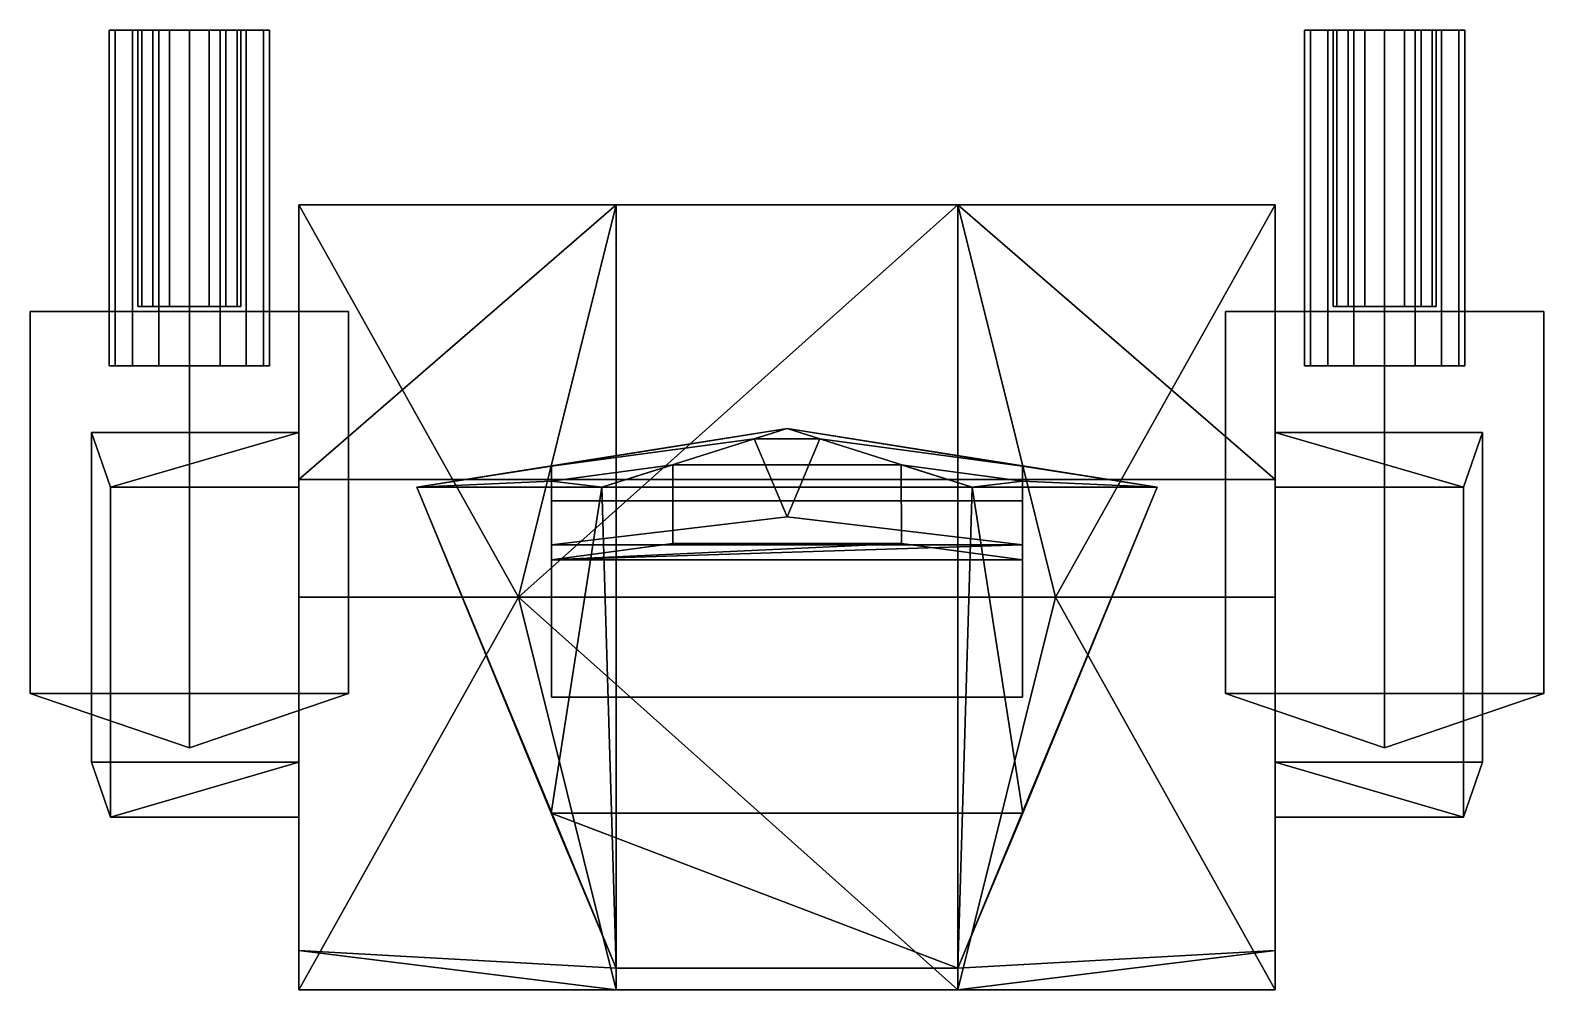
# Model space of a CAD drawing. Extents: x -3.07 to 3.07, y -1.59 to 2.3.
import ezdxf

# ---------------------------------------------------------------- set-up
doc = ezdxf.new("R2010")
doc.units = 0
for name, color, linetype in [('Cube', 15, 'CONTINUOUS'), ('Cube2', 15, 'CONTINUOUS'), ('Cube3', 15, 'CONTINUOUS'), ('Cylinder', 15, 'CONTINUOUS'), ('Cylinder1', 15, 'CONTINUOUS'), ('Cylinder2', 15, 'CONTINUOUS'), ('Cylinder4', 15, 'CONTINUOUS'), ('Cylinder5', 15, 'CONTINUOUS'), ('NoName2', 15, 'CONTINUOUS')]:
    doc.layers.add(name, color=color, linetype=linetype)

msp = doc.modelspace()

# ---------------------------------------------------------------- linework, layer by layer
at = {"layer": 'Cube', "color": 1}
msp.add_3dface([(-0.956511, 0.390831, 1.224936), (0.956479, 0.390828, 1.224939), (0.956479, 0.390827, 1.61327), (-0.956511, 0.390829, 1.613268)], dxfattribs=at)
at = {"layer": 'Cube', "color": 0}
for points in [[(0.956479, -0.405873, 1.224942), (0.956479, 0.390828, 1.224939), (-0.956511, 0.390831, 1.224936), (-0.956511, -0.40587, 1.22494)], [(-0.956511, -0.40587, 1.22494), (-0.956511, 0.390831, 1.224936), (-0.956511, 0.390829, 1.613268), (-0.956511, -0.405872, 1.613271)], [(-0.956511, -0.405872, 1.613271), (-0.956511, 0.390829, 1.613268), (0.956479, 0.390827, 1.61327), (0.956479, -0.405874, 1.613274)], [(0.956479, 0.390828, 1.224939), (0.956479, -0.405873, 1.224942), (0.956479, -0.405874, 1.613274), (0.956479, 0.390827, 1.61327)], [(0.956479, -0.405873, 1.224942), (-0.956511, -0.40587, 1.22494), (-0.956511, -0.405872, 1.613271), (0.956479, -0.405874, 1.613274)]]:
    msp.add_3dface(points, dxfattribs=at)
at = {"layer": 'Cube2', "color": 0}
for points in [[(-1.982634, 0.66922, -1.348037), (-2.823693, 0.669221, -1.348037), (-2.823693, -0.669236, -1.348036), (-1.982634, -0.669236, -1.348036)], [(-2.823693, 0.669221, -1.348037), (-1.982634, 0.66922, -1.348037), (-2.747233, 0.446144, 0.634646)], [(-2.747233, 0.446144, 0.634646), (-2.747233, -0.892312, 0.634648), (-2.823693, -0.669236, -1.348036), (-2.823693, 0.669221, -1.348037)], [(-1.982634, 0.446144, 1.591804), (-2.747233, 0.446144, 0.634646), (-1.982634, 0.66922, -1.348037)], [(-1.982634, -0.892312, 1.591805), (-1.982634, 0.446144, 1.591804), (-1.982634, 0.66922, -1.348037), (-1.982634, -0.669236, -1.348036)], [(-1.982634, -0.892312, 1.591805), (-2.747233, -0.892312, 0.634648), (-2.747233, 0.446144, 0.634646), (-1.982634, 0.446144, 1.591804)], [(-1.982634, -0.669236, -1.348036), (-2.823693, -0.669236, -1.348036), (-2.747233, -0.892312, 0.634648)], [(-2.747233, -0.892312, 0.634648), (-1.982634, -0.892312, 1.591805), (-1.982634, -0.669236, -1.348036)]]:
    msp.add_3dface(points, dxfattribs=at)
at = {"layer": 'Cube3', "color": 0}
for points in [[(1.98268, 0.669219, -1.348107), (1.98268, 0.446142, 1.591734), (1.98268, -0.892314, 1.591735), (1.98268, -0.669238, -1.348106)], [(2.823737, -0.669239, -1.348105), (2.823737, 0.669218, -1.348107), (1.98268, 0.669219, -1.348107), (1.98268, -0.669238, -1.348106)], [(1.98268, 0.669219, -1.348107), (2.823737, 0.669218, -1.348107), (2.747277, 0.446142, 0.634577)], [(2.747277, 0.446142, 0.634577), (1.98268, 0.446142, 1.591734), (1.98268, 0.669219, -1.348107)], [(2.747277, -0.892315, 0.634578), (2.747277, 0.446142, 0.634577), (2.823737, 0.669218, -1.348107), (2.823737, -0.669239, -1.348105)], [(2.747277, 0.446142, 0.634577), (2.747277, -0.892315, 0.634578), (1.98268, -0.892314, 1.591735), (1.98268, 0.446142, 1.591734)], [(1.98268, -0.892314, 1.591735), (2.747277, -0.892315, 0.634578), (1.98268, -0.669238, -1.348106)], [(2.823737, -0.669239, -1.348105), (1.98268, -0.669238, -1.348106), (2.747277, -0.892315, 0.634578)]]:
    msp.add_3dface(points, dxfattribs=at)
at = {"layer": 'Cylinder', "color": 0}
for points in [[(-0.751348, 0.446152, 0.823785), (0.000026, 0.685162, 1.070762), (-1.502723, 0.446153, 1.301804)], [(-1.502723, 0.446153, 1.301804), (0.000026, 0.685162, 1.070762), (-0.955594, 0.531883, 1.225891)], [(-0.955594, 0.531883, 1.225891), (0.000026, 0.685162, 1.070762), (-0.132978, 0.642854, 1.225891)], [(0.000026, 0.685162, 1.070762), (-0.751348, 0.446152, 0.823785), (0.7514, 0.446152, 0.823786)], [(-0.132978, 0.642854, 1.225891), (0.000026, 0.685162, 1.070762), (0.13303, 0.642854, 1.225891)], [(0.000026, 0.685162, 1.070762), (0.7514, 0.446152, 0.823786), (1.502774, 0.446151, 1.301805)], [(0.955646, 0.531883, 1.225892), (0.13303, 0.642854, 1.225891), (0.000026, 0.685162, 1.070762)], [(1.502774, 0.446151, 1.301805), (0.955646, 0.531883, 1.225892), (0.000026, 0.685162, 1.070762)], [(-0.955594, 0.531883, 1.225891), (-0.132978, 0.642854, 1.225891), (0.000026, 0.325865, 1.225324), (-0.955542, 0.212734, 1.225322)], [(0.000026, 0.325865, 1.225324), (-0.132978, 0.642854, 1.225891), (0.13303, 0.642854, 1.225891)], [(0.955644, 0.212733, 1.225892), (0.000026, 0.325865, 1.225324), (0.13303, 0.642854, 1.225891), (0.955646, 0.531883, 1.225892)], [(-0.955594, 0.471226, 1.612077), (-1.502723, 0.446153, 1.301804), (-0.955594, 0.531883, 1.225891)], [(-0.751348, 0.446152, 1.94713), (-0.955594, 0.471226, 1.612077), (-0.464083, 0.537531, 1.612077)], [(-0.955594, 0.471226, 1.612077), (-0.955542, 0.152185, 1.612516), (-0.464198, 0.217514, 1.612517), (-0.464083, 0.537531, 1.612077)], [(-0.955594, 0.531883, 1.225891), (-0.955542, 0.212734, 1.225322), (-0.955542, 0.152185, 1.612516), (-0.955594, 0.471226, 1.612077)], [(0.464135, 0.53753, 1.612077), (0.7514, 0.446151, 1.947131), (-0.751348, 0.446152, 1.94713), (-0.464083, 0.537531, 1.612077)], [(0.464135, 0.53753, 1.612077), (-0.464083, 0.537531, 1.612077), (-0.464198, 0.217514, 1.612517), (0.46425, 0.218058, 1.612518)], [(0.7514, 0.446151, 1.947131), (0.464135, 0.53753, 1.612077), (0.955646, 0.471225, 1.612078)], [(0.46425, 0.218058, 1.612518), (0.955594, 0.152184, 1.612518), (0.955646, 0.471225, 1.612078), (0.464135, 0.53753, 1.612077)], [(0.955646, 0.471225, 1.612078), (0.955594, 0.152184, 1.612518), (0.955644, 0.212733, 1.225892), (0.955646, 0.531883, 1.225892)], [(0.955646, 0.471225, 1.612078), (0.955646, 0.531883, 1.225892), (1.502774, 0.446151, 1.301805)], [(-0.751348, 0.446152, 1.94713), (-1.502723, 0.446153, 1.301804), (-0.955594, 0.471226, 1.612077)], [(-1.502723, 0.446153, 1.301804), (-0.693919, -1.505763, 0.600712), (-0.693919, -1.505763, 0.600712), (-0.751348, 0.446152, 0.823785)], [(-0.751348, 0.446152, 1.94713), (-0.957136, -0.876364, 1.779816), (-1.502723, 0.446153, 1.301804)], [(-0.693919, -1.505763, 0.600712), (-1.502723, 0.446153, 1.301804), (-0.957136, -0.876364, 1.779816)], [(0.7514, 0.446151, 1.947131), (0.957191, -0.876371, 1.780047), (-0.957136, -0.876364, 1.779816), (-0.751348, 0.446152, 1.94713)], [(-0.751348, 0.446152, 0.823785), (-0.693919, -1.505763, 0.600712), (0.69397, -1.505763, 0.600712), (0.7514, 0.446152, 0.823786)], [(0.7514, 0.446152, 0.823786), (0.69397, -1.505763, 0.600712), (0.69397, -1.505763, 0.600712), (1.502774, 0.446151, 1.301805)], [(0.69397, -1.505763, 0.600712), (0.957191, -0.876371, 1.780047), (1.502774, 0.446151, 1.301805)], [(0.7514, 0.446151, 1.947131), (0.955646, 0.471225, 1.612078), (1.502774, 0.446151, 1.301805)], [(0.7514, 0.446151, 1.947131), (1.502774, 0.446151, 1.301805), (0.957191, -0.876371, 1.780047)], [(-0.957136, -0.876364, 1.779816), (0.69397, -1.505763, 0.600712), (-0.693919, -1.505763, 0.600712)], [(0.957191, -0.876371, 1.780047), (0.69397, -1.505763, 0.600712), (-0.957136, -0.876364, 1.779816)], [(0.69397, -1.505763, 0.600712), (-0.693919, -1.505763, 0.600712), (-0.693919, -1.505763, 0.600712)], [(0.69397, -1.505763, 0.600712), (0.69397, -1.505763, 0.600712), (-0.693919, -1.505763, 0.600712)]]:
    msp.add_3dface(points, dxfattribs=at)
at = {"layer": 'Cylinder', "color": 1}
for points in [[(0.955644, 0.212733, 1.225892), (-0.955542, 0.212734, 1.225322), (0.000026, 0.325865, 1.225324)], [(0.46425, 0.218058, 1.612518), (-0.955542, 0.152185, 1.612516), (0.955594, 0.152184, 1.612518)], [(-0.464198, 0.217514, 1.612517), (-0.955542, 0.152185, 1.612516), (0.46425, 0.218058, 1.612518)], [(-0.955542, 0.152185, 1.612516), (-0.955542, 0.212734, 1.225322), (0.955644, 0.212733, 1.225892)], [(0.955594, 0.152184, 1.612518), (-0.955542, 0.152185, 1.612516), (0.955644, 0.212733, 1.225892)]]:
    msp.add_3dface(points, dxfattribs=at)
at = {"layer": 'Cylinder1', "color": 0}
for points in [[(-3.072441, -0.391273, -1.348013), (-3.072441, 1.159183, -1.348015), (-1.780269, 1.159182, -1.348015), (-1.780269, -0.391273, -1.348013)], [(-2.42636, -0.611497, -2.256286), (-2.426351, 1.159182, -2.479327), (-3.072441, 1.159183, -1.348015), (-3.072441, -0.391273, -1.348013)], [(-2.426351, 1.159182, -2.479327), (-1.780269, 1.159182, -1.348015), (-3.072441, 1.159183, -1.348015)], [(-1.780269, -0.391273, -1.348013), (-1.780269, 1.159182, -1.348015), (-2.426351, 1.159182, -2.479327), (-2.42636, -0.611497, -2.256286)], [(-3.072441, -0.391273, -1.348013), (-1.780269, -0.391273, -1.348013), (-2.42636, -0.611497, -2.256286)]]:
    msp.add_3dface(points, dxfattribs=at)
at = {"layer": 'Cylinder2', "color": 0}
for points in [[(1.780289, -0.391273, -1.348084), (1.780292, 1.159188, -1.348075), (3.072463, 1.159189, -1.348074), (3.072458, -0.391273, -1.348083)], [(2.426365, -0.611499, -2.256359), (2.426381, 1.159187, -2.479387), (1.780292, 1.159188, -1.348075), (1.780289, -0.391273, -1.348084)], [(2.426381, 1.159187, -2.479387), (3.072463, 1.159189, -1.348074), (1.780292, 1.159188, -1.348075)], [(3.072458, -0.391273, -1.348083), (3.072463, 1.159189, -1.348074), (2.426381, 1.159187, -2.479387), (2.426365, -0.611499, -2.256359)], [(1.780289, -0.391273, -1.348084), (3.072458, -0.391273, -1.348083), (2.426365, -0.611499, -2.256359)]]:
    msp.add_3dface(points, dxfattribs=at)
at = {"layer": 'Cylinder4', "color": 0}
for points in [[(2.125476, 2.301322, -1.9353), (2.100677, 2.301322, -1.810628), (2.100678, 0.939511, -1.810628), (2.125477, 0.939511, -1.935299)], [(2.100677, 2.301322, -1.810628), (2.125476, 2.301322, -1.685957), (2.125477, 0.939511, -1.685957), (2.100678, 0.939511, -1.810628)], [(2.100677, 2.301322, -1.810628), (2.125476, 2.301322, -1.9353), (2.23297, 2.301322, -1.890774)], [(2.217028, 2.301322, -1.810628), (2.100677, 2.301322, -1.810628), (2.23297, 2.301322, -1.890774)], [(2.23297, 2.301322, -1.730482), (2.100677, 2.301322, -1.810628), (2.217028, 2.301322, -1.810628)], [(2.125476, 2.301322, -1.685957), (2.100677, 2.301322, -1.810628), (2.23297, 2.301322, -1.730482)], [(2.196097, 2.301322, -2.040991), (2.125476, 2.301322, -1.9353), (2.125477, 0.939511, -1.935299), (2.196097, 0.939511, -2.04099)], [(2.125476, 2.301322, -1.685957), (2.196097, 2.301322, -1.580266), (2.196097, 0.939511, -1.580267), (2.125477, 0.939511, -1.685957)], [(2.125476, 2.301322, -1.9353), (2.196097, 2.301322, -2.040991), (2.278369, 2.301322, -1.958718)], [(2.23297, 2.301322, -1.890774), (2.125476, 2.301322, -1.9353), (2.278369, 2.301322, -1.958718)], [(2.278369, 2.301322, -1.662538), (2.125476, 2.301322, -1.685957), (2.23297, 2.301322, -1.730482)], [(2.346313, 2.301322, -1.617139), (2.125476, 2.301322, -1.685957), (2.278369, 2.301322, -1.662538)], [(2.196097, 2.301322, -1.580266), (2.125476, 2.301322, -1.685957), (2.346313, 2.301322, -1.617139)], [(2.301788, 2.301322, -2.111611), (2.196097, 2.301322, -2.040991), (2.196097, 0.939511, -2.04099), (2.301788, 0.939511, -2.11161)], [(2.196097, 2.301322, -1.580266), (2.301788, 2.301322, -1.509645), (2.301788, 0.939511, -1.509647), (2.196097, 0.939511, -1.580267)], [(2.346313, 2.301322, -2.004117), (2.196097, 2.301322, -2.040991), (2.426459, 2.301322, -2.020059)], [(2.278369, 2.301322, -1.958718), (2.196097, 2.301322, -2.040991), (2.346313, 2.301322, -2.004117)], [(2.196097, 2.301322, -1.580266), (2.346313, 2.301322, -1.617139), (2.426459, 2.301322, -1.601197)], [(2.656821, 2.301322, -1.580266), (2.196097, 2.301322, -1.580266), (2.426459, 2.301322, -1.601197)], [(2.301788, 2.301322, -1.509645), (2.196097, 2.301322, -1.580266), (2.656821, 2.301322, -1.580266)], [(2.196097, 2.301322, -2.040991), (2.301788, 2.301322, -2.111611), (2.55113, 2.301322, -2.111611)], [(2.656821, 2.301322, -2.040991), (2.196097, 2.301322, -2.040991), (2.55113, 2.301322, -2.111611)], [(2.426459, 2.301322, -2.020059), (2.196097, 2.301322, -2.040991), (2.656821, 2.301322, -2.040991)], [(2.426459, 2.301322, -2.13641), (2.301788, 2.301322, -2.111611), (2.301788, 0.939511, -2.11161), (2.426459, 0.939511, -2.136409)], [(2.301788, 2.301322, -1.509645), (2.426459, 2.301322, -1.484847), (2.426459, 0.939511, -1.484848), (2.301788, 0.939511, -1.509647)], [(2.55113, 2.301322, -1.509645), (2.301788, 2.301322, -1.509645), (2.656821, 2.301322, -1.580266)], [(2.426459, 2.301322, -1.484847), (2.301788, 2.301322, -1.509645), (2.55113, 2.301322, -1.509645)], [(2.55113, 2.301322, -2.111611), (2.301788, 2.301322, -2.111611), (2.426459, 2.301322, -2.13641)], [(2.55113, 2.301322, -2.111611), (2.426459, 2.301322, -2.13641), (2.426459, 0.939511, -2.136409), (2.55113, 0.939511, -2.11161)], [(2.426459, 2.301322, -1.484847), (2.55113, 2.301322, -1.509645), (2.55113, 0.939511, -1.509647), (2.426459, 0.939511, -1.484848)], [(2.506605, 2.301322, -2.004117), (2.426459, 2.301322, -2.020059), (2.656821, 2.301322, -2.040991)], [(2.656821, 2.301322, -1.580266), (2.426459, 2.301322, -1.601197), (2.506605, 2.301322, -1.617139)], [(2.574549, 2.301322, -1.958718), (2.506605, 2.301322, -2.004117), (2.656821, 2.301322, -2.040991)], [(2.506605, 2.301322, -1.617139), (2.574549, 2.301322, -1.662538), (2.727442, 2.301322, -1.685957)], [(2.656821, 2.301322, -1.580266), (2.506605, 2.301322, -1.617139), (2.727442, 2.301322, -1.685957)], [(2.656821, 2.301322, -2.040991), (2.55113, 2.301322, -2.111611), (2.55113, 0.939511, -2.11161), (2.656821, 0.939511, -2.04099)], [(2.55113, 2.301322, -1.509645), (2.656821, 2.301322, -1.580266), (2.656821, 0.939511, -1.580267), (2.55113, 0.939511, -1.509647)], [(2.727442, 2.301322, -1.9353), (2.574549, 2.301322, -1.958718), (2.656821, 2.301322, -2.040991)], [(2.619948, 2.301322, -1.890774), (2.574549, 2.301322, -1.958718), (2.727442, 2.301322, -1.9353)], [(2.574549, 2.301322, -1.662538), (2.619948, 2.301322, -1.730482), (2.727442, 2.301322, -1.685957)], [(2.63589, 2.301322, -1.810628), (2.619948, 2.301322, -1.890774), (2.727442, 2.301322, -1.9353)], [(2.619948, 2.301322, -1.730482), (2.63589, 2.301322, -1.810628), (2.752241, 2.301322, -1.810628)], [(2.727442, 2.301322, -1.685957), (2.619948, 2.301322, -1.730482), (2.752241, 2.301322, -1.810628)], [(2.752241, 2.301322, -1.810628), (2.63589, 2.301322, -1.810628), (2.727442, 2.301322, -1.9353)], [(2.727442, 2.301322, -1.9353), (2.656821, 2.301322, -2.040991), (2.656821, 0.939511, -2.04099), (2.727441, 0.939511, -1.935299)], [(2.656821, 2.301322, -1.580266), (2.727442, 2.301322, -1.685957), (2.727441, 0.939511, -1.685957), (2.656821, 0.939511, -1.580267)], [(2.752241, 2.301322, -1.810628), (2.727442, 2.301322, -1.9353), (2.727441, 0.939511, -1.935299), (2.75224, 0.939511, -1.810628)], [(2.727442, 2.301322, -1.685957), (2.752241, 2.301322, -1.810628), (2.75224, 0.939511, -1.810628), (2.727441, 0.939511, -1.685957)], [(2.100678, 0.939511, -1.810628), (2.727441, 0.939511, -1.935299), (2.125477, 0.939511, -1.935299)], [(2.75224, 0.939511, -1.810628), (2.727441, 0.939511, -1.935299), (2.100678, 0.939511, -1.810628)], [(2.727441, 0.939511, -1.685957), (2.75224, 0.939511, -1.810628), (2.100678, 0.939511, -1.810628)], [(2.125477, 0.939511, -1.685957), (2.727441, 0.939511, -1.685957), (2.100678, 0.939511, -1.810628)], [(2.125477, 0.939511, -1.935299), (2.727441, 0.939511, -1.935299), (2.196097, 0.939511, -2.04099)], [(2.656821, 0.939511, -1.580267), (2.727441, 0.939511, -1.685957), (2.125477, 0.939511, -1.685957)], [(2.196097, 0.939511, -1.580267), (2.656821, 0.939511, -1.580267), (2.125477, 0.939511, -1.685957)], [(2.196097, 0.939511, -2.04099), (2.656821, 0.939511, -2.04099), (2.301788, 0.939511, -2.11161)], [(2.727441, 0.939511, -1.935299), (2.656821, 0.939511, -2.04099), (2.196097, 0.939511, -2.04099)], [(2.55113, 0.939511, -1.509647), (2.656821, 0.939511, -1.580267), (2.196097, 0.939511, -1.580267)], [(2.301788, 0.939511, -1.509647), (2.55113, 0.939511, -1.509647), (2.196097, 0.939511, -1.580267)], [(2.301788, 0.939511, -2.11161), (2.55113, 0.939511, -2.11161), (2.426459, 0.939511, -2.136409)], [(2.656821, 0.939511, -2.04099), (2.55113, 0.939511, -2.11161), (2.301788, 0.939511, -2.11161)], [(2.426459, 0.939511, -1.484848), (2.55113, 0.939511, -1.509647), (2.301788, 0.939511, -1.509647)]]:
    msp.add_3dface(points, dxfattribs=at)
at = {"layer": 'Cylinder4', "color": 1}
for points in [[(2.21703, 1.179879, -1.810628), (2.232972, 1.179879, -1.730482), (2.23297, 2.301322, -1.730482), (2.217028, 2.301322, -1.810628)], [(2.232972, 1.179879, -1.890774), (2.21703, 1.179879, -1.810628), (2.217028, 2.301322, -1.810628), (2.23297, 2.301322, -1.890774)], [(2.232972, 1.179879, -1.730482), (2.27837, 1.179879, -1.662537), (2.278369, 2.301322, -1.662538), (2.23297, 2.301322, -1.730482)], [(2.27837, 1.179879, -1.958719), (2.232972, 1.179879, -1.890774), (2.23297, 2.301322, -1.890774), (2.278369, 2.301322, -1.958718)], [(2.27837, 1.179879, -1.662537), (2.346314, 1.179879, -1.617139), (2.346313, 2.301322, -1.617139), (2.278369, 2.301322, -1.662538)], [(2.346314, 1.179879, -2.004117), (2.27837, 1.179879, -1.958719), (2.278369, 2.301322, -1.958718), (2.346313, 2.301322, -2.004117)], [(2.346314, 1.179879, -1.617139), (2.426459, 1.179879, -1.601197), (2.426459, 2.301322, -1.601197), (2.346313, 2.301322, -1.617139)], [(2.426459, 1.179879, -2.020059), (2.346314, 1.179879, -2.004117), (2.346313, 2.301322, -2.004117), (2.426459, 2.301322, -2.020059)], [(2.426459, 1.179879, -1.601197), (2.506604, 1.179879, -1.617139), (2.506605, 2.301322, -1.617139), (2.426459, 2.301322, -1.601197)], [(2.506604, 1.179879, -2.004117), (2.426459, 1.179879, -2.020059), (2.426459, 2.301322, -2.020059), (2.506605, 2.301322, -2.004117)], [(2.506604, 1.179879, -1.617139), (2.574548, 1.179879, -1.662537), (2.574549, 2.301322, -1.662538), (2.506605, 2.301322, -1.617139)], [(2.574548, 1.179879, -1.958719), (2.506604, 1.179879, -2.004117), (2.506605, 2.301322, -2.004117), (2.574549, 2.301322, -1.958718)], [(2.574548, 1.179879, -1.662537), (2.619946, 1.179879, -1.730482), (2.619948, 2.301322, -1.730482), (2.574549, 2.301322, -1.662538)], [(2.619946, 1.179879, -1.890774), (2.574548, 1.179879, -1.958719), (2.574549, 2.301322, -1.958718), (2.619948, 2.301322, -1.890774)], [(2.619946, 1.179879, -1.730482), (2.635888, 1.179879, -1.810628), (2.63589, 2.301322, -1.810628), (2.619948, 2.301322, -1.730482)], [(2.635888, 1.179879, -1.810628), (2.619946, 1.179879, -1.890774), (2.619948, 2.301322, -1.890774), (2.63589, 2.301322, -1.810628)], [(2.21703, 1.179879, -1.810628), (2.232972, 1.179879, -1.890774), (2.619946, 1.179879, -1.890774)], [(2.635888, 1.179879, -1.810628), (2.21703, 1.179879, -1.810628), (2.619946, 1.179879, -1.890774)], [(2.232972, 1.179879, -1.730482), (2.21703, 1.179879, -1.810628), (2.635888, 1.179879, -1.810628)], [(2.232972, 1.179879, -1.890774), (2.27837, 1.179879, -1.958719), (2.574548, 1.179879, -1.958719)], [(2.619946, 1.179879, -1.890774), (2.232972, 1.179879, -1.890774), (2.574548, 1.179879, -1.958719)], [(2.619946, 1.179879, -1.730482), (2.232972, 1.179879, -1.730482), (2.635888, 1.179879, -1.810628)], [(2.27837, 1.179879, -1.662537), (2.232972, 1.179879, -1.730482), (2.619946, 1.179879, -1.730482)], [(2.27837, 1.179879, -1.958719), (2.346314, 1.179879, -2.004117), (2.506604, 1.179879, -2.004117)], [(2.574548, 1.179879, -1.958719), (2.27837, 1.179879, -1.958719), (2.506604, 1.179879, -2.004117)], [(2.574548, 1.179879, -1.662537), (2.27837, 1.179879, -1.662537), (2.619946, 1.179879, -1.730482)], [(2.346314, 1.179879, -1.617139), (2.27837, 1.179879, -1.662537), (2.574548, 1.179879, -1.662537)], [(2.506604, 1.179879, -2.004117), (2.346314, 1.179879, -2.004117), (2.426459, 1.179879, -2.020059)], [(2.506604, 1.179879, -1.617139), (2.346314, 1.179879, -1.617139), (2.574548, 1.179879, -1.662537)], [(2.426459, 1.179879, -1.601197), (2.346314, 1.179879, -1.617139), (2.506604, 1.179879, -1.617139)]]:
    msp.add_3dface(points, dxfattribs=at)
at = {"layer": 'Cylinder5', "color": 0}
for points in [[(-2.727368, 2.301322, -1.9353), (-2.752166, 2.301322, -1.810628), (-2.752166, 0.939511, -1.810628), (-2.727367, 0.939511, -1.935299)], [(-2.752166, 2.301322, -1.810628), (-2.727368, 2.301322, -1.685957), (-2.727367, 0.939511, -1.685957), (-2.752166, 0.939511, -1.810628)], [(-2.752166, 2.301322, -1.810628), (-2.727368, 2.301322, -1.9353), (-2.619874, 2.301322, -1.890774)], [(-2.635816, 2.301322, -1.810628), (-2.752166, 2.301322, -1.810628), (-2.619874, 2.301322, -1.890774)], [(-2.619874, 2.301322, -1.730482), (-2.752166, 2.301322, -1.810628), (-2.635816, 2.301322, -1.810628)], [(-2.727368, 2.301322, -1.685957), (-2.752166, 2.301322, -1.810628), (-2.619874, 2.301322, -1.730482)], [(-2.656747, 2.301322, -2.040991), (-2.727368, 2.301322, -1.9353), (-2.727367, 0.939511, -1.935299), (-2.656747, 0.939511, -2.04099)], [(-2.727368, 2.301322, -1.685957), (-2.656747, 2.301322, -1.580266), (-2.656747, 0.939511, -1.580267), (-2.727367, 0.939511, -1.685957)], [(-2.727368, 2.301322, -1.9353), (-2.656747, 2.301322, -2.040991), (-2.574475, 2.301322, -1.958718)], [(-2.619874, 2.301322, -1.890774), (-2.727368, 2.301322, -1.9353), (-2.574475, 2.301322, -1.958718)], [(-2.574475, 2.301322, -1.662538), (-2.727368, 2.301322, -1.685957), (-2.619874, 2.301322, -1.730482)], [(-2.506531, 2.301322, -1.617139), (-2.727368, 2.301322, -1.685957), (-2.574475, 2.301322, -1.662538)], [(-2.656747, 2.301322, -1.580266), (-2.727368, 2.301322, -1.685957), (-2.506531, 2.301322, -1.617139)], [(-2.551056, 2.301322, -2.111611), (-2.656747, 2.301322, -2.040991), (-2.656747, 0.939511, -2.04099), (-2.551055, 0.939511, -2.11161)], [(-2.656747, 2.301322, -1.580266), (-2.551056, 2.301322, -1.509645), (-2.551055, 0.939511, -1.509647), (-2.656747, 0.939511, -1.580267)], [(-2.506531, 2.301322, -2.004117), (-2.656747, 2.301322, -2.040991), (-2.426385, 2.301322, -2.020059)], [(-2.574475, 2.301322, -1.958718), (-2.656747, 2.301322, -2.040991), (-2.506531, 2.301322, -2.004117)], [(-2.656747, 2.301322, -1.580266), (-2.506531, 2.301322, -1.617139), (-2.426385, 2.301322, -1.601197)], [(-2.196022, 2.301322, -1.580266), (-2.656747, 2.301322, -1.580266), (-2.426385, 2.301322, -1.601197)], [(-2.551056, 2.301322, -1.509645), (-2.656747, 2.301322, -1.580266), (-2.196022, 2.301322, -1.580266)], [(-2.656747, 2.301322, -2.040991), (-2.551056, 2.301322, -2.111611), (-2.301713, 2.301322, -2.111611)], [(-2.196022, 2.301322, -2.040991), (-2.656747, 2.301322, -2.040991), (-2.301713, 2.301322, -2.111611)], [(-2.426385, 2.301322, -2.020059), (-2.656747, 2.301322, -2.040991), (-2.196022, 2.301322, -2.040991)], [(-2.426385, 2.301322, -2.13641), (-2.551056, 2.301322, -2.111611), (-2.551055, 0.939511, -2.11161), (-2.426385, 0.939511, -2.136409)], [(-2.551056, 2.301322, -1.509645), (-2.426385, 2.301322, -1.484847), (-2.426385, 0.939511, -1.484848), (-2.551055, 0.939511, -1.509647)], [(-2.301713, 2.301322, -1.509645), (-2.551056, 2.301322, -1.509645), (-2.196022, 2.301322, -1.580266)], [(-2.426385, 2.301322, -1.484847), (-2.551056, 2.301322, -1.509645), (-2.301713, 2.301322, -1.509645)], [(-2.301713, 2.301322, -2.111611), (-2.551056, 2.301322, -2.111611), (-2.426385, 2.301322, -2.13641)], [(-2.301713, 2.301322, -2.111611), (-2.426385, 2.301322, -2.13641), (-2.426385, 0.939511, -2.136409), (-2.301714, 0.939511, -2.11161)], [(-2.426385, 2.301322, -1.484847), (-2.301713, 2.301322, -1.509645), (-2.301714, 0.939511, -1.509647), (-2.426385, 0.939511, -1.484848)], [(-2.346239, 2.301322, -2.004117), (-2.426385, 2.301322, -2.020059), (-2.196022, 2.301322, -2.040991)], [(-2.196022, 2.301322, -1.580266), (-2.426385, 2.301322, -1.601197), (-2.346239, 2.301322, -1.617139)], [(-2.278295, 2.301322, -1.958718), (-2.346239, 2.301322, -2.004117), (-2.196022, 2.301322, -2.040991)], [(-2.346239, 2.301322, -1.617139), (-2.278295, 2.301322, -1.662538), (-2.125402, 2.301322, -1.685957)], [(-2.196022, 2.301322, -1.580266), (-2.346239, 2.301322, -1.617139), (-2.125402, 2.301322, -1.685957)], [(-2.196022, 2.301322, -2.040991), (-2.301713, 2.301322, -2.111611), (-2.301714, 0.939511, -2.11161), (-2.196023, 0.939511, -2.04099)], [(-2.301713, 2.301322, -1.509645), (-2.196022, 2.301322, -1.580266), (-2.196023, 0.939511, -1.580267), (-2.301714, 0.939511, -1.509647)], [(-2.125402, 2.301322, -1.9353), (-2.278295, 2.301322, -1.958718), (-2.196022, 2.301322, -2.040991)], [(-2.232896, 2.301322, -1.890774), (-2.278295, 2.301322, -1.958718), (-2.125402, 2.301322, -1.9353)], [(-2.278295, 2.301322, -1.662538), (-2.232896, 2.301322, -1.730482), (-2.125402, 2.301322, -1.685957)], [(-2.216954, 2.301322, -1.810628), (-2.232896, 2.301322, -1.890774), (-2.125402, 2.301322, -1.9353)], [(-2.232896, 2.301322, -1.730482), (-2.216954, 2.301322, -1.810628), (-2.100603, 2.301322, -1.810628)], [(-2.125402, 2.301322, -1.685957), (-2.232896, 2.301322, -1.730482), (-2.100603, 2.301322, -1.810628)], [(-2.100603, 2.301322, -1.810628), (-2.216954, 2.301322, -1.810628), (-2.125402, 2.301322, -1.9353)], [(-2.125402, 2.301322, -1.9353), (-2.196022, 2.301322, -2.040991), (-2.196023, 0.939511, -2.04099), (-2.125402, 0.939511, -1.935299)], [(-2.196022, 2.301322, -1.580266), (-2.125402, 2.301322, -1.685957), (-2.125402, 0.939511, -1.685957), (-2.196023, 0.939511, -1.580267)], [(-2.100603, 2.301322, -1.810628), (-2.125402, 2.301322, -1.9353), (-2.125402, 0.939511, -1.935299), (-2.100604, 0.939511, -1.810628)], [(-2.125402, 2.301322, -1.685957), (-2.100603, 2.301322, -1.810628), (-2.100604, 0.939511, -1.810628), (-2.125402, 0.939511, -1.685957)], [(-2.752166, 0.939511, -1.810628), (-2.125402, 0.939511, -1.935299), (-2.727367, 0.939511, -1.935299)], [(-2.100604, 0.939511, -1.810628), (-2.125402, 0.939511, -1.935299), (-2.752166, 0.939511, -1.810628)], [(-2.125402, 0.939511, -1.685957), (-2.100604, 0.939511, -1.810628), (-2.752166, 0.939511, -1.810628)], [(-2.727367, 0.939511, -1.685957), (-2.125402, 0.939511, -1.685957), (-2.752166, 0.939511, -1.810628)], [(-2.727367, 0.939511, -1.935299), (-2.125402, 0.939511, -1.935299), (-2.656747, 0.939511, -2.04099)], [(-2.196023, 0.939511, -1.580267), (-2.125402, 0.939511, -1.685957), (-2.727367, 0.939511, -1.685957)], [(-2.656747, 0.939511, -1.580267), (-2.196023, 0.939511, -1.580267), (-2.727367, 0.939511, -1.685957)], [(-2.656747, 0.939511, -2.04099), (-2.196023, 0.939511, -2.04099), (-2.551055, 0.939511, -2.11161)], [(-2.125402, 0.939511, -1.935299), (-2.196023, 0.939511, -2.04099), (-2.656747, 0.939511, -2.04099)], [(-2.301714, 0.939511, -1.509647), (-2.196023, 0.939511, -1.580267), (-2.656747, 0.939511, -1.580267)], [(-2.551055, 0.939511, -1.509647), (-2.301714, 0.939511, -1.509647), (-2.656747, 0.939511, -1.580267)], [(-2.551055, 0.939511, -2.11161), (-2.301714, 0.939511, -2.11161), (-2.426385, 0.939511, -2.136409)], [(-2.196023, 0.939511, -2.04099), (-2.301714, 0.939511, -2.11161), (-2.551055, 0.939511, -2.11161)], [(-2.426385, 0.939511, -1.484848), (-2.301714, 0.939511, -1.509647), (-2.551055, 0.939511, -1.509647)]]:
    msp.add_3dface(points, dxfattribs=at)
at = {"layer": 'Cylinder5', "color": 1}
for points in [[(-2.635814, 1.179879, -1.810628), (-2.619872, 1.179879, -1.730482), (-2.619874, 2.301322, -1.730482), (-2.635816, 2.301322, -1.810628)], [(-2.619872, 1.179879, -1.890774), (-2.635814, 1.179879, -1.810628), (-2.635816, 2.301322, -1.810628), (-2.619874, 2.301322, -1.890774)], [(-2.619872, 1.179879, -1.730482), (-2.574474, 1.179879, -1.662537), (-2.574475, 2.301322, -1.662538), (-2.619874, 2.301322, -1.730482)], [(-2.574474, 1.179879, -1.958719), (-2.619872, 1.179879, -1.890774), (-2.619874, 2.301322, -1.890774), (-2.574475, 2.301322, -1.958718)], [(-2.574474, 1.179879, -1.662537), (-2.50653, 1.179879, -1.617139), (-2.506531, 2.301322, -1.617139), (-2.574475, 2.301322, -1.662538)], [(-2.50653, 1.179879, -2.004117), (-2.574474, 1.179879, -1.958719), (-2.574475, 2.301322, -1.958718), (-2.506531, 2.301322, -2.004117)], [(-2.50653, 1.179879, -1.617139), (-2.426385, 1.179879, -1.601197), (-2.426385, 2.301322, -1.601197), (-2.506531, 2.301322, -1.617139)], [(-2.426385, 1.179879, -2.020059), (-2.50653, 1.179879, -2.004117), (-2.506531, 2.301322, -2.004117), (-2.426385, 2.301322, -2.020059)], [(-2.426385, 1.179879, -1.601197), (-2.34624, 1.179879, -1.617139), (-2.346239, 2.301322, -1.617139), (-2.426385, 2.301322, -1.601197)], [(-2.34624, 1.179879, -2.004117), (-2.426385, 1.179879, -2.020059), (-2.426385, 2.301322, -2.020059), (-2.346239, 2.301322, -2.004117)], [(-2.34624, 1.179879, -1.617139), (-2.278296, 1.179879, -1.662537), (-2.278295, 2.301322, -1.662538), (-2.346239, 2.301322, -1.617139)], [(-2.278296, 1.179879, -1.958719), (-2.34624, 1.179879, -2.004117), (-2.346239, 2.301322, -2.004117), (-2.278295, 2.301322, -1.958718)], [(-2.278296, 1.179879, -1.662537), (-2.232897, 1.179879, -1.730482), (-2.232896, 2.301322, -1.730482), (-2.278295, 2.301322, -1.662538)], [(-2.232897, 1.179879, -1.890774), (-2.278296, 1.179879, -1.958719), (-2.278295, 2.301322, -1.958718), (-2.232896, 2.301322, -1.890774)], [(-2.232897, 1.179879, -1.730482), (-2.216955, 1.179879, -1.810628), (-2.216954, 2.301322, -1.810628), (-2.232896, 2.301322, -1.730482)], [(-2.216955, 1.179879, -1.810628), (-2.232897, 1.179879, -1.890774), (-2.232896, 2.301322, -1.890774), (-2.216954, 2.301322, -1.810628)], [(-2.635814, 1.179879, -1.810628), (-2.619872, 1.179879, -1.890774), (-2.232897, 1.179879, -1.890774)], [(-2.216955, 1.179879, -1.810628), (-2.635814, 1.179879, -1.810628), (-2.232897, 1.179879, -1.890774)], [(-2.619872, 1.179879, -1.730482), (-2.635814, 1.179879, -1.810628), (-2.216955, 1.179879, -1.810628)], [(-2.619872, 1.179879, -1.890774), (-2.574474, 1.179879, -1.958719), (-2.278296, 1.179879, -1.958719)], [(-2.232897, 1.179879, -1.890774), (-2.619872, 1.179879, -1.890774), (-2.278296, 1.179879, -1.958719)], [(-2.232897, 1.179879, -1.730482), (-2.619872, 1.179879, -1.730482), (-2.216955, 1.179879, -1.810628)], [(-2.574474, 1.179879, -1.662537), (-2.619872, 1.179879, -1.730482), (-2.232897, 1.179879, -1.730482)], [(-2.574474, 1.179879, -1.958719), (-2.50653, 1.179879, -2.004117), (-2.34624, 1.179879, -2.004117)], [(-2.278296, 1.179879, -1.958719), (-2.574474, 1.179879, -1.958719), (-2.34624, 1.179879, -2.004117)], [(-2.278296, 1.179879, -1.662537), (-2.574474, 1.179879, -1.662537), (-2.232897, 1.179879, -1.730482)], [(-2.50653, 1.179879, -1.617139), (-2.574474, 1.179879, -1.662537), (-2.278296, 1.179879, -1.662537)], [(-2.34624, 1.179879, -2.004117), (-2.50653, 1.179879, -2.004117), (-2.426385, 1.179879, -2.020059)], [(-2.34624, 1.179879, -1.617139), (-2.50653, 1.179879, -1.617139), (-2.278296, 1.179879, -1.662537)], [(-2.426385, 1.179879, -1.601197), (-2.50653, 1.179879, -1.617139), (-2.34624, 1.179879, -1.617139)]]:
    msp.add_3dface(points, dxfattribs=at)
at = {"layer": 'NoName2', "color": 0}
for points in [[(-1.982639, -0.000002, -0.302747), (-1.98263, 1.593396, 0.000001), (-1.98264, 0.478021, 1.593396)], [(-1.98264, 0.478021, 1.593396), (-1.98263, 1.593396, 0.000001), (-0.693901, 1.593396, 0.000002)], [(-0.693901, 1.593396, 0.000002), (-0.693911, 0.47802, 0.935375), (-1.98264, 0.478021, 1.593396)], [(-1.090443, 0, -1.677384), (-1.98263, 1.593396, 0.000001), (-1.982639, -0.000002, -0.302747)], [(-0.693901, 1.593396, 0.000002), (-1.98263, 1.593396, 0.000001), (-1.090443, 0, -1.677384)], [(0.693952, 1.593395, 0.000002), (-0.693901, 1.593396, 0.000002), (-1.090443, 0, -1.677384)], [(1.090483, -0.000001, -1.677383), (0.693952, 1.593395, 0.000002), (-1.090443, 0, -1.677384)], [(-0.693911, 0.47802, 0.935375), (-0.693901, 1.593396, 0.000002), (0.693952, 1.593395, 0.000002), (0.693951, 0.47802, 0.935375)], [(1.98268, 0.478019, 1.593398), (0.693951, 0.47802, 0.935375), (0.693952, 1.593395, 0.000002)], [(0.693952, 1.593395, 0.000002), (1.982675, 1.593394, 0.000003), (1.98268, 0.478019, 1.593398)], [(1.982675, 1.593394, 0.000003), (0.693952, 1.593395, 0.000002), (1.090483, -0.000001, -1.677383)], [(1.982676, -0.000002, -0.302116), (1.982675, 1.593394, 0.000003), (1.090483, -0.000001, -1.677383)], [(1.982676, -0.000002, -0.302116), (1.98268, 0.478019, 1.593398), (1.982675, 1.593394, 0.000003)], [(-1.98264, -1.434059, 1.593398), (-1.982639, -0.000002, -0.302747), (-1.98264, 0.478021, 1.593396)], [(-0.693911, -1.505763, 0.599925), (-1.98264, -1.434059, 1.593398), (-1.98264, 0.478021, 1.593396), (-0.693911, 0.47802, 0.935375)], [(-0.693911, 0.47802, 0.935375), (0.693951, 0.47802, 0.935375), (0.69395, -1.505764, 0.599933), (-0.693911, -1.505763, 0.599925)], [(1.98268, 0.478019, 1.593398), (1.98268, -1.434061, 1.5934), (0.69395, -1.505764, 0.599933), (0.693951, 0.47802, 0.935375)], [(1.98268, -1.434061, 1.5934), (1.98268, 0.478019, 1.593398), (1.982676, -0.000002, -0.302116)], [(-1.982639, -0.000002, -0.302747), (-1.98264, -1.5934, -0.600009), (-1.090443, 0, -1.677384)], [(-0.693911, -1.5934, -0.600008), (-1.090443, 0, -1.677384), (-1.98264, -1.5934, -0.600009)], [(0.693951, -1.593401, -0.600008), (-1.090443, 0, -1.677384), (-0.693911, -1.5934, -0.600008)], [(1.090483, -0.000001, -1.677383), (-1.090443, 0, -1.677384), (0.693951, -1.593401, -0.600008)], [(-1.98264, -1.5934, -0.600009), (-1.982639, -0.000002, -0.302747), (-1.98264, -1.434059, 1.593398)], [(1.98268, -1.593402, -0.600007), (1.090483, -0.000001, -1.677383), (0.693951, -1.593401, -0.600008)], [(1.98268, -1.593402, -0.600007), (1.982676, -0.000002, -0.302116), (1.090483, -0.000001, -1.677383)], [(1.98268, -1.593402, -0.600007), (1.98268, -1.434061, 1.5934), (1.982676, -0.000002, -0.302116)], [(-0.693911, -1.5934, -0.600008), (-1.98264, -1.434059, 1.593398), (-0.693911, -1.505763, 0.599925)], [(-1.98264, -1.434059, 1.593398), (-0.693911, -1.5934, -0.600008), (-1.98264, -1.5934, -0.600009)], [(1.98268, -1.434061, 1.5934), (0.693951, -1.593401, -0.600008), (0.69395, -1.505764, 0.599933)], [(0.693951, -1.593401, -0.600008), (1.98268, -1.434061, 1.5934), (1.98268, -1.593402, -0.600007)], [(0.69395, -1.505764, 0.599933), (0.693951, -1.593401, -0.600008), (-0.693911, -1.5934, -0.600008), (-0.693911, -1.505763, 0.599925)]]:
    msp.add_3dface(points, dxfattribs=at)

doc.saveas('drawing.dxf')
